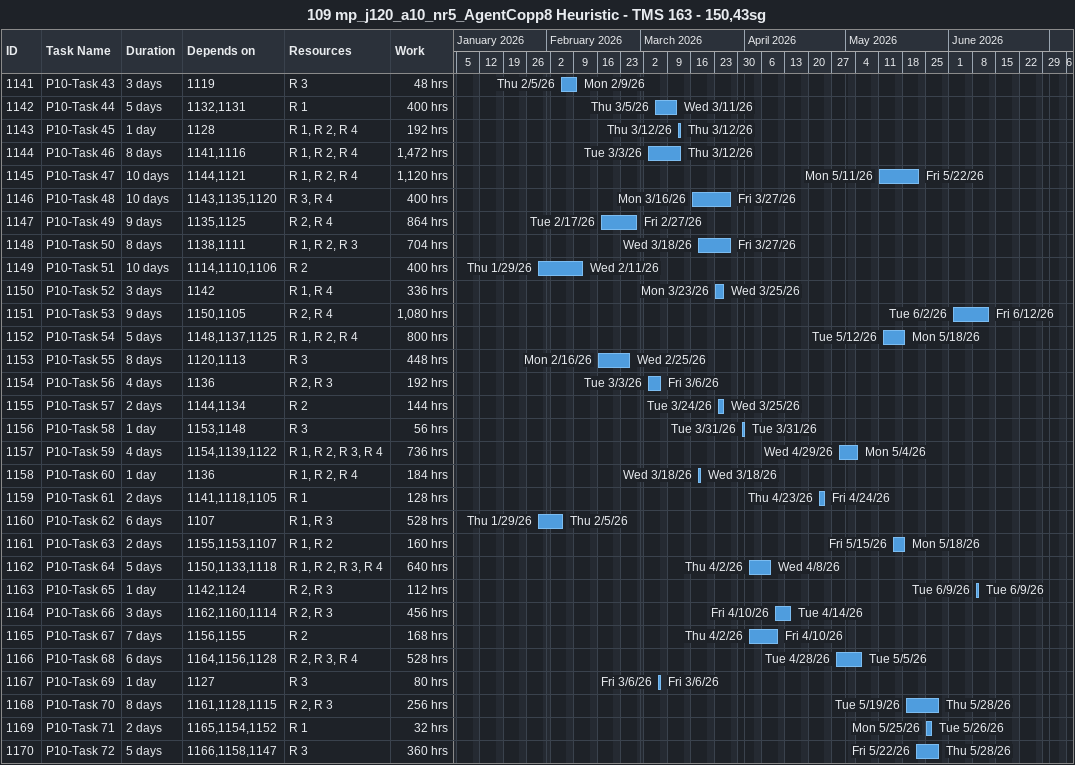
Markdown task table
109 mp_j120_a10_nr5_AgentCopp8 Heuristic - TMS 163 - 150,43sg

| ID | Task | Duration | Start | Finish | Predecessors | Resources | Work (h) |
|---|---|---|---|---|---|---|---|
| 1141 | P10-Task 43 | 3d | 2026-02-05 | 2026-02-09 | 1119 | R 3 | 48 |
| 1142 | P10-Task 44 | 5d | 2026-03-05 | 2026-03-11 | 1132, 1131 | R 1 | 400 |
| 1143 | P10-Task 45 | 1d | 2026-03-12 | 2026-03-12 | 1128 | R 1, R 2, R 4 | 192 |
| 1144 | P10-Task 46 | 8d | 2026-03-03 | 2026-03-12 | 1141, 1116 | R 1, R 2, R 4 | 1472 |
| 1145 | P10-Task 47 | 10d | 2026-05-11 | 2026-05-22 | 1144, 1121 | R 1, R 2, R 4 | 1120 |
| 1146 | P10-Task 48 | 10d | 2026-03-16 | 2026-03-27 | 1143, 1135, 1120 | R 3, R 4 | 400 |
| 1147 | P10-Task 49 | 9d | 2026-02-17 | 2026-02-27 | 1135, 1125 | R 2, R 4 | 864 |
| 1148 | P10-Task 50 | 8d | 2026-03-18 | 2026-03-27 | 1138, 1111 | R 1, R 2, R 3 | 704 |
| 1149 | P10-Task 51 | 10d | 2026-01-29 | 2026-02-11 | 1114, 1110, 1106 | R 2 | 400 |
| 1150 | P10-Task 52 | 3d | 2026-03-23 | 2026-03-25 | 1142 | R 1, R 4 | 336 |
| 1151 | P10-Task 53 | 9d | 2026-06-02 | 2026-06-12 | 1150, 1105 | R 2, R 4 | 1080 |
| 1152 | P10-Task 54 | 5d | 2026-05-12 | 2026-05-18 | 1148, 1137, 1125 | R 1, R 2, R 4 | 800 |
| 1153 | P10-Task 55 | 8d | 2026-02-16 | 2026-02-25 | 1120, 1113 | R 3 | 448 |
| 1154 | P10-Task 56 | 4d | 2026-03-03 | 2026-03-06 | 1136 | R 2, R 3 | 192 |
| 1155 | P10-Task 57 | 2d | 2026-03-24 | 2026-03-25 | 1144, 1134 | R 2 | 144 |
| 1156 | P10-Task 58 | 1d | 2026-03-31 | 2026-03-31 | 1153, 1148 | R 3 | 56 |
| 1157 | P10-Task 59 | 4d | 2026-04-29 | 2026-05-04 | 1154, 1139, 1122 | R 1, R 2, R 3, R 4 | 736 |
| 1158 | P10-Task 60 | 1d | 2026-03-18 | 2026-03-18 | 1136 | R 1, R 2, R 4 | 184 |
| 1159 | P10-Task 61 | 2d | 2026-04-23 | 2026-04-24 | 1141, 1118, 1105 | R 1 | 128 |
| 1160 | P10-Task 62 | 6d | 2026-01-29 | 2026-02-05 | 1107 | R 1, R 3 | 528 |
| 1161 | P10-Task 63 | 2d | 2026-05-15 | 2026-05-18 | 1155, 1153, 1107 | R 1, R 2 | 160 |
| 1162 | P10-Task 64 | 5d | 2026-04-02 | 2026-04-08 | 1150, 1133, 1118 | R 1, R 2, R 3, R 4 | 640 |
| 1163 | P10-Task 65 | 1d | 2026-06-09 | 2026-06-09 | 1142, 1124 | R 2, R 3 | 112 |
| 1164 | P10-Task 66 | 3d | 2026-04-10 | 2026-04-14 | 1162, 1160, 1114 | R 2, R 3 | 456 |
| 1165 | P10-Task 67 | 7d | 2026-04-02 | 2026-04-10 | 1156, 1155 | R 2 | 168 |
| 1166 | P10-Task 68 | 6d | 2026-04-28 | 2026-05-05 | 1164, 1156, 1128 | R 2, R 3, R 4 | 528 |
| 1167 | P10-Task 69 | 1d | 2026-03-06 | 2026-03-06 | 1127 | R 3 | 80 |
| 1168 | P10-Task 70 | 8d | 2026-05-19 | 2026-05-28 | 1161, 1128, 1115 | R 2, R 3 | 256 |
| 1169 | P10-Task 71 | 2d | 2026-05-25 | 2026-05-26 | 1165, 1154, 1152 | R 1 | 32 |
| 1170 | P10-Task 72 | 5d | 2026-05-22 | 2026-05-28 | 1166, 1158, 1147 | R 3 | 360 |
